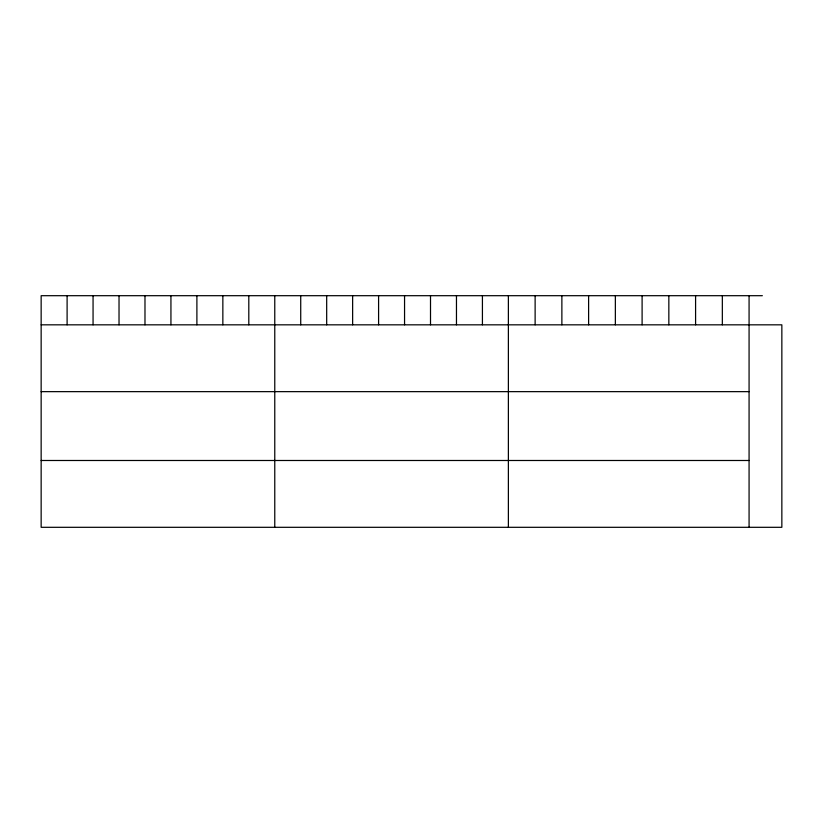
<?xml version="1.0" encoding="UTF-8"?>
<svg xmlns="http://www.w3.org/2000/svg" width="823" height="823" viewBox="0 0 823 823"><rect width="100%" height="100%" fill="white"/><g stroke="black" fill="none" stroke-linecap="round" stroke-linejoin="round"><path stroke-width="1.23" d="M762.345 295.694L41.15 295.694L41.15 527.306L781.85 527.306L781.85 324.828L41.15 324.828M41.15 391.645L749.074 391.645M41.15 460.489L749.074 460.489M749.074 295.694L749.074 527.306M722.337 295.694L722.337 324.828M695.589 295.694L695.589 324.828M668.842 295.694L668.842 324.828M642.105 295.694L642.105 324.828M615.357 295.694L615.357 324.828M588.61 295.694L588.61 324.828M561.872 295.694L561.872 324.828M535.125 295.694L535.125 324.828M508.377 295.694L508.377 527.306M482.422 295.694L482.422 324.828M456.467 295.694L456.467 324.828M430.511 295.694L430.511 324.828M404.556 295.694L404.556 324.828M378.59 295.694L378.59 324.828M352.635 295.694L352.635 324.828M326.68 295.694L326.68 324.828M300.724 295.694L300.724 324.828M274.769 295.694L274.769 527.306M248.803 295.694L248.803 324.828M222.848 295.694L222.848 324.828M196.892 295.694L196.892 324.828M170.937 295.694L170.937 324.828M144.982 295.694L144.982 324.828M119.026 295.694L119.026 324.828M93.061 295.694L93.061 324.828M67.105 295.694L67.105 324.828"/></g></svg>
